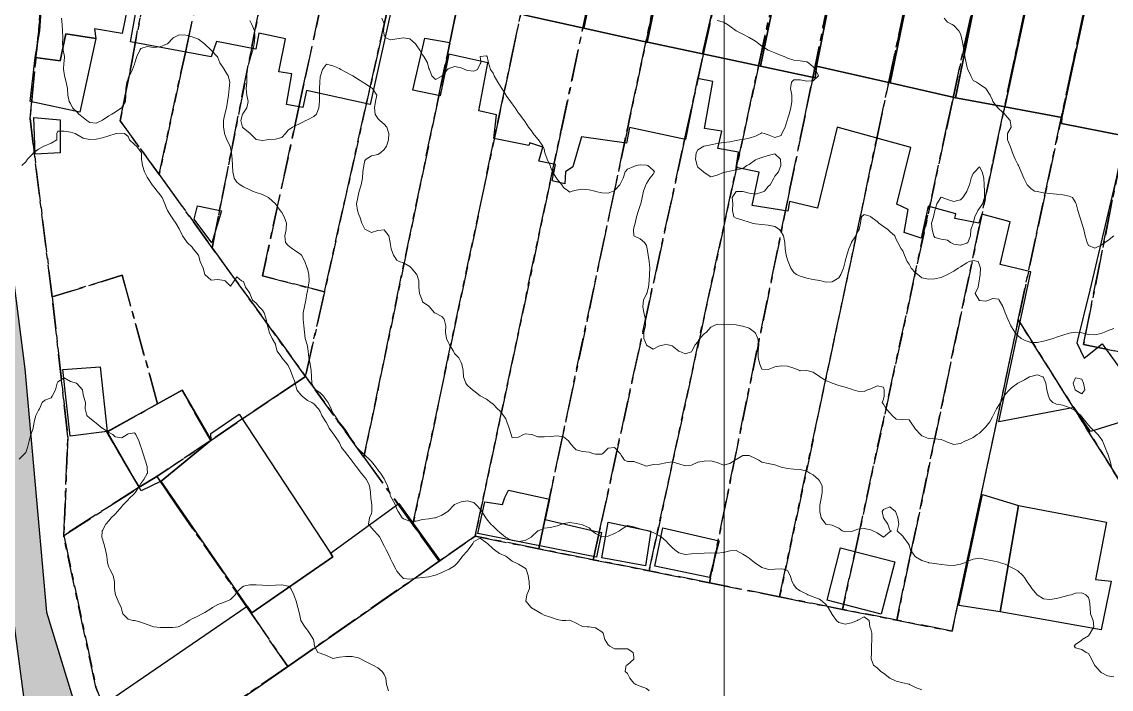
# Model space of a CAD drawing. Header units: centimetres. Extents: x 0 to 642158, y -847 to 649707.
# Drawn here: x 616811.9 to 616897, y 621609.9 to 621662 of the extents above; entities that cross this region are included whole.
import ezdxf

# ---------------------------------------------------------------- set-up
doc = ezdxf.new("R2010")
doc.units = ezdxf.units.CM
doc.header["$MEASUREMENT"] = 0
doc.linetypes.add('CENTERX2', pattern=[4, 2.5, -0.5, 0.5, -0.5])
doc.layers.add('MEV_grille', color=254, linetype='Continuous', lineweight=9)
doc.layers.add('WAL_topographie 0.5', color=253, linetype='Continuous', lineweight=20)
doc.layers.add('MEV_schema paysager_Ha', color=7, linetype='Continuous', lineweight=25, transparency=0.13)
doc.layers.add('SPW_batiments', color=7, linetype='Continuous')
doc.layers.add('SPW_parcellaire cadastral', color=7, linetype='CENTERX2', lineweight=25, true_color=0xff0542)

# ---------------------------------------------------------------- blocks, each defined once
blk = doc.blocks.new('*U112')
at = {"layer": 'MEV_grille', "transparency": 33554687}
blk.add_lwpolyline([(0, 1825.476), (0, -1825.476)], dxfattribs=at)
blk = doc.blocks.new('*U113')
at = {"layer": 'MEV_grille', "color": 0, "linetype": 'ByBlock', "lineweight": -2, "transparency": 16777216}
blk.add_blockref('*U112', (1500, 0), dxfattribs=at)

msp = doc.modelspace()

# ---------------------------------------------------------------- hatches: boundary and pattern name
at = {"layer": 'MEV_schema paysager_Ha', "true_color": 0xffffff, "transparency": 33554687}
h = msp.add_hatch(color=7, dxfattribs=at)
h.dxf.hatch_style = 1
h.paths.add_polyline_path([(617076.957, 620775.289), (617077.201, 620777.105), (617077.126, 620779.957), (617075.099, 620784.986), (617072.172, 620790.466), (617067.368, 620798.797), (617064.065, 620804.577), (617056.243, 620818.296), (617050.046, 620830.95), (617047.611, 620836.834), (617045.379, 620844.037), (617042.362, 620852.742), (617037.909, 620861.649), (617028.342, 620880.123), (617020.095, 620896.123), (617010.198, 620916.411), (617002.446, 620933.73), (616993.044, 620956.493), (616983.642, 620978.596), (616973.25, 621002.678), (616968.962, 621012.244), (616965.663, 621021.976), (616955.436, 621040.45), (616945.21, 621059.419), (616940.921, 621068.986), (616935.478, 621077.398), (616927.231, 621088.119), (616919.756, 621098.032), (616908.594, 621115.419), (616899.05, 621136.883), (616888.424, 621173.846), (616877.62, 621211.722), (616864.401, 621250.858), (616862.596, 621274.031), (616860.047, 621301.222), (616858.914, 621326.713), (616859.197, 621346.539), (616860.896, 621376.279), (616861.463, 621404.886), (616860.613, 621429.244), (616859.48, 621444.822), (616854.948, 621465.215), (616849, 621490.706), (616837.671, 621532.058), (616829.74, 621571.711), (616822.943, 621588.705), (616820.394, 621592.954), (616812.463, 621606.549), (616808.781, 621634.306), (616806.798, 621652.15), (616807.931, 621670.56), (616809.064, 621685.289), (616812.18, 621684.156), (616809.914, 621652.433), (616812.18, 621634.873), (616813.879, 621615.896), (616816.995, 621605.7), (616822.943, 621593.52), (616829.174, 621581.341), (616832.006, 621572.561), (616837.954, 621544.521), (616851.266, 621492.689), (616857.498, 621468.614), (616860.896, 621451.903), (616862.879, 621435.758), (616864.295, 621409.984), (616863.729, 621378.545), (616862.029, 621341.724), (616862.313, 621319.632), (616865.428, 621273.181), (616866.561, 621255.621), (616870.995, 621241.549), (616880.863, 621212.431), (616888.067, 621186.88), (616893.901, 621167.537), (616903.21, 621136.7), (616913.794, 621113.645), (616922.701, 621099.354), (616933.688, 621085.113), (616938.674, 621078.225), (616946.15, 621064.154), (616956.913, 621043.761), (616966.26, 621026.766), (616969.942, 621016.853), (616981.555, 620991.079), (616995.15, 620956.807), (617005.346, 620932.732), (617016.676, 620908.941), (617026.306, 620890.247), (617038.202, 620866.455), (617044.999, 620853.993), (617049.248, 620839.831), (617054.346, 620826.519), (617065.959, 620806.409), (617077.565, 620785.227), (617080.472, 620780.563), (617081.622, 620779.211), (617083.041, 620778.332)])

# ---------------------------------------------------------------- linework, layer by layer
for points in [[(616812.18, 621684.156), (616809.914, 621652.433), (616812.18, 621634.873), (616813.879, 621615.896), (616816.995, 621605.7), (616822.943, 621593.52), (616829.174, 621581.341), (616832.006, 621572.561), (616837.954, 621544.521), (616851.266, 621492.689), (616857.498, 621468.614), (616860.896, 621451.903), (616862.879, 621435.758), (616864.295, 621409.984), (616863.729, 621378.545), (616862.029, 621341.724), (616862.313, 621319.632), (616865.428, 621273.181), (616866.561, 621255.621), (616870.995, 621241.549), (616880.863, 621212.431), (616888.067, 621186.88), (616893.901, 621167.537), (616903.21, 621136.7)], [(616899.05, 621136.883), (616888.424, 621173.846), (616877.62, 621211.722), (616864.401, 621250.858), (616862.596, 621274.031), (616860.047, 621301.222), (616858.914, 621326.713), (616859.197, 621346.539), (616860.896, 621376.279), (616861.463, 621404.886), (616860.613, 621429.244), (616859.48, 621444.822), (616854.948, 621465.215), (616849, 621490.706), (616837.671, 621532.058), (616829.74, 621571.711), (616822.943, 621588.705), (616820.394, 621592.954), (616812.463, 621606.549), (616808.781, 621634.306), (616806.798, 621652.15), (616807.931, 621670.56)]]:
    msp.add_lwpolyline(points)
at = {"layer": 'SPW_batiments'}
for points in [[(616856.179, 621671.868), (616857.95, 621671.483), (616855.847, 621661.464), (616851.131, 621662.501), (616852.713, 621671.868), (616852.829, 621672.598), (616856.179, 621671.868)], [(616862.696, 621670.447), (616862.865, 621670.411), (616860.78, 621660.377), (616860.633, 621660.409), (616855.847, 621661.464), (616857.95, 621671.483), (616862.696, 621670.447)], [(616863.049, 621670.372), (616867.414, 621669.458), (616865.115, 621659.456), (616860.949, 621660.341), (616860.78, 621660.377), (616862.865, 621670.411), (616863.049, 621670.372)], [(616871.73, 621668.553), (616869.649, 621658.491), (616865.115, 621659.456), (616867.414, 621669.458), (616871.73, 621668.553)], [(616875.847, 621667.69), (616874.014, 621658.504), (616873.898, 621657.588), (616869.649, 621658.491), (616871.73, 621668.553), (616875.847, 621667.69)], [(616881.679, 621666.466), (616879.781, 621657.189), (616874.014, 621658.504), (616875.847, 621667.69), (616881.679, 621666.466)], [(616886.61, 621665.433), (616886.778, 621665.397), (616884.879, 621656.03), (616884.659, 621656.08), (616879.781, 621657.189), (616881.679, 621666.466), (616886.61, 621665.433)], [(616820.581, 621665.014), (616819.781, 621661.064), (616817.614, 621661.414), (616817.731, 621660.664), (616815.381, 621661.014), (616814.949, 621658.914), (616812.981, 621659.181), (616813.348, 621661.264), (616813.664, 621665.863)], [(616886.925, 621665.365), (616890.697, 621664.556), (616888.715, 621655.325), (616885.027, 621656.003), (616884.879, 621656.03), (616886.778, 621665.397), (616886.925, 621665.365)], [(616840.998, 621663.825), (616839.149, 621655.517), (616834.182, 621656.616), (616833.899, 621655.266), (616832.632, 621655.499), (616833.031, 621657.916), (616832.031, 621658.066), (616832.548, 621660.633), (616830.464, 621661.065), (616830.231, 621659.833), (616827.148, 621660.432), (616826.748, 621659.232), (616820.864, 621660.333), (616820.431, 621660.414), (616821.231, 621664.897)], [(616895.133, 621663.602), (616893.181, 621654.506), (616888.715, 621655.325), (616890.697, 621664.556), (616895.133, 621663.602)], [(616900.08, 621662.54), (616898.181, 621653.041), (616893.148, 621654.04), (616893.181, 621654.506), (616895.133, 621663.602), (616900.08, 621662.54)], [(616898.501, 621630.957), (616895.417, 621629.99), (616894.134, 621631.873), (616888.267, 621630.756), (616890.75, 621642.44), (616888.35, 621643.023), (616889.132, 621646.356), (616886.932, 621646.955), (616886.699, 621646.239), (616884.815, 621646.622), (616884.899, 621646.989), (616882.732, 621647.589), (616882.182, 621645.072), (616880.865, 621645.522), (616881.182, 621647.322), (616880.299, 621647.722), (616881.382, 621652.155), (616875.631, 621653.754), (616874.099, 621647.421), (616871.899, 621647.953), (616871.782, 621647.188), (616868.982, 621647.62), (616869.549, 621650.237), (616867.749, 621650.587), (616867.932, 621651.787), (616866.299, 621652.07), (616866.615, 621653.42), (616865.265, 621653.637), (616865.931, 621657.303), (616864.731, 621657.553), (616863.782, 621652.786), (616859.415, 621653.719), (616859.182, 621652.502), (616855.665, 621652.986), (616854.982, 621650.635), (616854.415, 621650.268), (616854.349, 621649.318), (616853.382, 621649.551), (616853.632, 621650.818), (616852.332, 621651.101), (616852.632, 621652.185), (616851.615, 621652.518), (616851.549, 621652.318), (616848.815, 621652.868), (616849.032, 621654.701), (616847.632, 621655.018), (616848.348, 621658.751), (616845.298, 621659.434), (616844.631, 621656.184), (616842.498, 621656.617), (616843.414, 621660.7), (616845.381, 621660.35), (616845.948, 621662.929)], [(616851.131, 621662.501), (616855.847, 621661.464), (616860.633, 621660.409), (616860.78, 621660.377), (616860.949, 621660.341), (616865.115, 621659.456), (616869.649, 621658.491), (616873.898, 621657.588), (616874.014, 621658.504), (616879.781, 621657.189), (616884.659, 621656.08), (616884.879, 621656.03), (616885.027, 621656.003), (616888.715, 621655.325), (616893.181, 621654.506), (616893.148, 621654.04), (616898.181, 621653.041)], [(616815.381, 621661.014), (616817.731, 621660.664), (616816.468, 621654.92), (616812.59, 621655.742), (616812.982, 621659.181), (616814.949, 621658.914), (616815.381, 621661.014)], [(616814.932, 621654.314), (616814.949, 621651.747), (616812.982, 621651.631), (616812.899, 621654.497), (616814.932, 621654.314)], [(616897.899, 621651.723), (616895.35, 621641.023), (616894.35, 621636.906), (616894.933, 621635.723), (616896.333, 621636.824), (616897.667, 621634.957)], [(616827.55, 621647.215), (616826.783, 621644.715), (616825.4, 621646.565), (616825.666, 621647.615), (616827.55, 621647.215)], [(616818.614, 621629.979), (616815.735, 621629.631), (616815.151, 621634.831), (616818.067, 621635.031), (616818.614, 621629.979)], [(616826.735, 621629.315), (616822.826, 621626.123), (616821.262, 621625.366), (616818.614, 621629.979), (616824.467, 621633.215), (616826.735, 621629.315)], [(616836.051, 621620.499), (616836.236, 621620.217), (616829.919, 621615.833), (616829.56, 621616.354), (616822.826, 621626.123), (616826.735, 621629.315), (616826.702, 621629.832), (616828.935, 621631.349), (616836.051, 621620.499)], [(616853.152, 621624.701), (616852.818, 621623.119), (616856.935, 621622.171), (616857.235, 621622.102), (616856.836, 621620.186), (616847.568, 621622.035), (616848.102, 621624.501), (616849.502, 621624.301), (616849.685, 621624.827), (616849.952, 621625.418), (616853.152, 621624.701)], [(616844.619, 621619.901), (616830.554, 621610.116), (616821.93, 621604.199), (616818.554, 621608.849), (616829.56, 621616.354), (616829.919, 621615.833), (616836.236, 621620.217), (616836.051, 621620.499), (616841.385, 621624.384), (616844.619, 621619.901)], [(616888.353, 621615.923), (616885.122, 621616.421), (616886.977, 621625.07), (616889.785, 621624.223), (616888.353, 621615.923)], [(616896.668, 621622.924), (616895.818, 621618.441), (616897.019, 621618.307), (616896.236, 621614.524), (616888.353, 621615.923), (616889.785, 621624.223), (616896.668, 621622.924)], [(616861.068, 621622.203), (616860.669, 621619.519), (616857.236, 621620.119), (616857.735, 621622.902), (616861.068, 621622.203)], [(616866.418, 621621.453), (616865.669, 621618.587), (616861.386, 621619.47), (616862.018, 621622.47), (616866.418, 621621.453)], [(616879.076, 621615.738), (616874.836, 621616.832), (616875.886, 621620.9), (616880.126, 621619.806), (616879.076, 621615.738)]]:
    msp.add_lwpolyline(points, dxfattribs=at)
at = {"layer": 'SPW_parcellaire cadastral'}
for points in [[(616822.672, 621650.051), (616826.818, 621644.331), (616834.108, 621634.283), (616832.137, 621632.961), (616829.123, 621630.941), (616826.699, 621629.286), (616824.467, 621633.214), (616822.557, 621632.153), (616819.783, 621642.181), (616814.317, 621640.496), (616812.59, 621654.427), (616813.337, 621662.073), (616814.713, 621680.526), (616824.304, 621678.531), (616821.661, 621664.788), (616820.528, 621658.818), (616819.633, 621654.244), (616822.672, 621650.051)], [(616822.672, 621650.051), (616819.633, 621654.244), (616820.528, 621658.818), (616821.661, 621664.788), (616824.304, 621678.531), (616828.601, 621677.638), (616824.72, 621659.579), (616824.4, 621658.091), (616822.672, 621650.051)], [(616822.672, 621650.051), (616824.4, 621658.091), (616824.72, 621659.579), (616828.601, 621677.638), (616833.212, 621676.678), (616830.133, 621661.1), (616826.818, 621644.331), (616822.672, 621650.051)], [(616826.818, 621644.331), (616830.133, 621661.1), (616833.212, 621676.678), (616837.984, 621675.686), (616833.878, 621656.648), (616833.586, 621655.291), (616830.746, 621642.127), (616835.585, 621640.894), (616834.108, 621634.283), (616826.818, 621644.331)], [(616835.585, 621640.894), (616830.746, 621642.127), (616833.586, 621655.291), (616833.878, 621656.648), (616837.984, 621675.686), (616843.117, 621674.618), (616840.711, 621663.845), (616839.959, 621660.479), (616835.585, 621640.894)], [(616835.585, 621640.894), (616839.959, 621660.479), (616840.711, 621663.845), (616843.117, 621674.618), (616848.118, 621673.578), (616845.906, 621662.904), (616845.37, 621660.32), (616845.185, 621659.425), (616844.511, 621656.175), (616838.671, 621627.992), (616834.108, 621634.283), (616835.585, 621640.894)], [(616842.494, 621622.72), (616838.671, 621627.992), (616844.511, 621656.175), (616845.185, 621659.425), (616845.37, 621660.32), (616845.906, 621662.904), (616848.118, 621673.578), (616853.019, 621672.558), (616850.167, 621659.056), (616849.231, 621654.621), (616842.494, 621622.72)], [(616857.901, 621671.543), (616858.197, 621672.939), (616863.118, 621671.903), (616862.825, 621670.519), (616859.389, 621654.262), (616859.274, 621653.715), (616852.8, 621623.087), (616852.323, 621620.833), (616847.36, 621621.822), (616854.052, 621653.389), (616857.901, 621671.543)], [(616844.553, 621619.88), (616842.494, 621622.72), (616849.231, 621654.621), (616850.167, 621659.056), (616853.019, 621672.558), (616857.901, 621671.543), (616854.052, 621653.389), (616847.36, 621621.822), (616844.553, 621619.88)], [(616867.678, 621670.944), (616867.379, 621669.571), (616865.166, 621659.41), (616863.716, 621652.766), (616857.045, 621622.111), (616856.582, 621619.985), (616852.323, 621620.833), (616852.8, 621623.087), (616859.274, 621653.715), (616859.389, 621654.262), (616862.825, 621670.519), (616863.118, 621671.903), (616867.678, 621670.944)], [(616867.678, 621670.944), (616871.989, 621670.036), (616871.693, 621668.674), (616869.483, 621658.492), (616860.935, 621619.118), (616856.582, 621619.985), (616857.045, 621622.111), (616863.716, 621652.766), (616865.166, 621659.41), (616867.379, 621669.571), (616867.678, 621670.944)], [(616876.088, 621669.174), (616875.811, 621667.817), (616873.718, 621657.592), (616873.071, 621654.428), (616871.944, 621648.919), (616865.654, 621618.177), (616860.935, 621619.118), (616869.483, 621658.492), (616871.693, 621668.674), (616871.989, 621670.036), (616876.088, 621669.174)], [(616876.088, 621669.174), (616881.93, 621667.944), (616881.645, 621666.604), (616878.784, 621653.126), (616878.726, 621652.855), (616871.132, 621617.086), (616865.654, 621618.177), (616871.944, 621648.919), (616873.071, 621654.428), (616873.718, 621657.592), (616875.811, 621667.817), (616876.088, 621669.174)], [(616887.033, 621666.87), (616886.746, 621665.543), (616884.689, 621656.036), (616884.103, 621653.329), (616877.1, 621620.962), (616876.049, 621616.106), (616871.132, 621617.086), (616878.726, 621652.855), (616878.784, 621653.126), (616881.645, 621666.604), (616881.93, 621667.944), (616887.033, 621666.87)], [(616876.049, 621616.106), (616877.1, 621620.962), (616884.103, 621653.329), (616884.689, 621656.036), (616886.746, 621665.543), (616887.033, 621666.87), (616890.949, 621666.045), (616890.672, 621664.726), (616888.123, 621652.591), (616887.808, 621651.087), (616881.282, 621620.02), (616880.283, 621615.263), (616876.049, 621616.106)], [(616895.114, 621663.802), (616891.847, 621648.446), (616891.202, 621645.414), (616889.773, 621638.699), (616884.603, 621614.402), (616880.283, 621615.263), (616881.282, 621620.02), (616887.808, 621651.087), (616888.123, 621652.591), (616890.672, 621664.726), (616890.949, 621666.045), (616895.393, 621665.11), (616895.114, 621663.802)], [(616895.114, 621663.802), (616900.065, 621662.772), (616898.181, 621653.345), (616897.852, 621651.7), (616894.87, 621636.786), (616900.678, 621635.578), (616900.517, 621625.166), (616898.529, 621624.817), (616889.773, 621638.699), (616891.202, 621645.414), (616891.847, 621648.446), (616895.114, 621663.802)], [(616900.678, 621635.578), (616894.87, 621636.786), (616897.852, 621651.7), (616898.181, 621653.345), (616900.065, 621662.772), (616904.204, 621661.911), (616902.868, 621655.04), (616901.436, 621647.677), (616903.007, 621647.35), (616900.678, 621635.578)], [(616813.337, 621662.073), (616812.59, 621654.427), (616814.317, 621640.496), (616815.549, 621629.576), (616815.219, 621621.863), (616817.737, 621610.031), (616820.422, 621603.181), (616818.479, 621601.761), (616835.423, 621553.076), (616858.606, 621468.447), (616864.432, 621434.347)], [(616814.317, 621640.496), (616819.783, 621642.181), (616822.557, 621632.153), (616818.585, 621629.947), (616821.103, 621625.638), (616815.219, 621621.863), (616815.549, 621629.576), (616814.317, 621640.496)], [(616844.553, 621619.88), (616847.36, 621621.822), (616852.323, 621620.833), (616856.582, 621619.985), (616860.935, 621619.118), (616865.654, 621618.177), (616871.132, 621617.086), (616876.049, 621616.106), (616880.283, 621615.263), (616884.603, 621614.402), (616889.773, 621638.699), (616898.529, 621624.817)], [(616842.494, 621622.72), (616844.553, 621619.88), (616832.723, 621611.65), (616829.854, 621615.813), (616824.036, 621624.252), (616822.494, 621626.489), (616826.699, 621629.286), (616829.123, 621630.941), (616832.137, 621632.961), (616834.108, 621634.283), (616838.671, 621627.992), (616842.494, 621622.72)], [(616822.494, 621626.489), (616821.103, 621625.638), (616818.585, 621629.947), (616822.557, 621632.153), (616824.467, 621633.214), (616826.699, 621629.286), (616822.494, 621626.489)], [(616822.494, 621626.489), (616824.036, 621624.252), (616829.854, 621615.813), (616832.723, 621611.65), (616827.561, 621608.127), (616820.422, 621603.181), (616817.737, 621610.031), (616815.219, 621621.863), (616821.103, 621625.638), (616822.494, 621626.489)], [(616934.855, 621567.822), (616876.41, 621581.683), (616835.91, 621591.288), (616824.323, 621593.845), (616820.422, 621603.181), (616827.561, 621608.127), (616832.723, 621611.65), (616844.553, 621619.88)]]:
    msp.add_lwpolyline(points, dxfattribs=at)
at = {"layer": 'WAL_topographie 0.5'}
for points in [[(616815.057, 621662.25), (616815.098, 621661.75), (616815.136, 621661.25), (616815.143, 621660.75), (616815.132, 621660.25), (616815.187, 621659.75), (616815.25, 621659.4), (616815.273, 621659.25), (616815.25, 621658.875), (616815.243, 621658.75), (616815.208, 621658.25), (616815.25, 621657.959), (616815.281, 621657.75), (616815.419, 621657.25), (616815.507, 621656.75), (616815.539, 621656.25), (616815.653, 621655.75), (616815.75, 621655.595), (616815.911, 621655.25), (616816.25, 621654.949), (616816.404, 621654.75), (616816.75, 621654.496), (616817.029, 621654.25), (616817.25, 621654.107), (616817.75, 621654.049), (616818.209, 621654.25), (616818.25, 621654.277), (616818.75, 621654.637), (616818.99, 621654.75), (616819.25, 621654.907), (616819.733, 621655.25), (616819.75, 621655.271), (616820.046, 621655.75), (616820.084, 621656.25), (616820.063, 621656.75), (616820.147, 621657.25), (616820.25, 621657.486), (616820.354, 621657.75), (616820.595, 621658.25), (616820.75, 621658.668), (616820.78, 621658.75), (616820.932, 621659.25), (616821.169, 621659.75), (616821.25, 621659.872), (616821.75, 621660.047), (616822.25, 621659.971), (616822.75, 621660.008), (616823.25, 621660.208), (616823.326, 621660.25), (616823.75, 621660.693), (616823.819, 621660.75), (616824.25, 621660.96), (616824.75, 621660.917), (616825.25, 621660.799), (616825.375, 621660.75), (616825.75, 621660.597), (616826.216, 621660.25), (616826.25, 621660.222), (616826.75, 621659.75), (616826.75, 621659.75), (616827.208, 621659.25), (616827.25, 621659.185), (616827.404, 621658.75), (616827.75, 621658.264), (616827.757, 621658.25), (616828.062, 621657.75), (616828.195, 621657.25), (616828.146, 621656.75), (616828.091, 621656.25), (616828.023, 621655.75), (616827.926, 621655.25), (616827.799, 621654.75), (616827.75, 621654.514), (616827.69, 621654.25), (616827.689, 621653.75), (616827.75, 621653.458), (616827.791, 621653.25), (616827.972, 621652.75), (616828.214, 621652.25), (616828.25, 621652.122), (616828.334, 621651.75), (616828.377, 621651.25), (616828.41, 621650.75), (616828.433, 621650.25), (616828.538, 621649.75), (616828.75, 621649.457), (616829, 621649.25), (616829.25, 621649.081), (616829.75, 621648.839), (616829.967, 621648.75), (616830.25, 621648.645), (616830.75, 621648.474), (616831.223, 621648.25), (616831.25, 621648.231), (616831.75, 621647.764), (616831.761, 621647.75), (616832.133, 621647.25), (616832.25, 621647.073), (616832.44, 621646.75), (616832.632, 621646.25), (616832.604, 621645.75), (616832.498, 621645.25), (616832.54, 621644.75), (616832.75, 621644.512), (616833.09, 621644.25), (616833.25, 621644.131), (616833.75, 621643.802), (616833.799, 621643.75), (616834.063, 621643.25), (616834.238, 621642.75), (616834.25, 621642.706), (616834.359, 621642.25), (616834.395, 621641.75), (616834.319, 621641.25), (616834.25, 621640.93), (616834.212, 621640.75), (616834.127, 621640.25), (616834.021, 621639.75), (616833.928, 621639.25), (616833.921, 621638.75), (616833.97, 621638.25), (616834.014, 621637.75), (616834.09, 621637.25), (616834.224, 621636.75), (616834.25, 621636.613), (616834.302, 621636.25), (616834.358, 621635.75), (616834.46, 621635.25), (616834.543, 621634.75), (616834.563, 621634.25), (616834.592, 621633.75), (616834.75, 621633.439), (616834.902, 621633.25), (616835.25, 621633.008), (616835.5, 621632.75), (616835.75, 621632.421), (616835.866, 621632.25), (616836.107, 621631.75), (616836.25, 621631.459), (616836.395, 621631.25), (616836.705, 621630.75), (616836.75, 621630.683), (616837.134, 621630.25), (616837.25, 621630.078), (616837.474, 621629.75), (616837.724, 621629.25), (616837.75, 621629.211), (616838.12, 621628.75), (616838.25, 621628.609), (616838.635, 621628.25), (616838.75, 621628.135), (616839.161, 621627.75), (616839.25, 621627.643), (616839.564, 621627.25), (616839.75, 621627.005), (616839.952, 621626.75), (616840.25, 621626.292), (616840.282, 621626.25), (616840.519, 621625.75), (616840.653, 621625.25), (616840.75, 621624.938), (616840.852, 621624.75), (616841.13, 621624.25), (616841.25, 621623.927), (616841.339, 621623.75), (616841.649, 621623.25), (616841.75, 621623.178), (616842.25, 621622.98), (616842.75, 621622.99), (616843.25, 621623.126), (616843.75, 621623.163), (616844.191, 621623.25), (616844.25, 621623.262), (616844.75, 621623.47), (616845.22, 621623.75), (616845.25, 621623.772), (616845.678, 621624.25), (616845.75, 621624.288), (616846.25, 621624.512), (616846.75, 621624.578), (616847.25, 621624.452), (616847.473, 621624.25), (616847.75, 621623.94), (616847.865, 621623.75), (616848.198, 621623.25), (616848.25, 621623.18), (616848.586, 621622.75), (616848.75, 621622.592), (616849.116, 621622.25), (616849.25, 621622.141), (616849.724, 621621.75), (616849.75, 621621.731), (616850.25, 621621.486), (616850.75, 621621.417), (616851.25, 621621.487), (616851.735, 621621.75), (616851.75, 621621.764), (616852.25, 621622.23), (616852.304, 621622.25), (616852.75, 621622.445), (616853.25, 621622.495), (616853.75, 621622.621), (616854.119, 621622.75), (616854.25, 621622.799), (616854.75, 621622.887), (616855.25, 621622.821), (616855.512, 621622.75), (616855.75, 621622.696), (616856.25, 621622.462), (616856.479, 621622.25), (616856.75, 621622.031), (616857.25, 621621.773), (616857.75, 621621.815), (616858.25, 621622.034), (616858.623, 621622.25), (616858.75, 621622.353), (616859.25, 621622.662), (616859.75, 621622.548), (616860.25, 621622.384), (616860.75, 621622.272), (616860.817, 621622.25), (616861.25, 621622.112), (616861.75, 621621.852), (616861.91, 621621.75), (616862.25, 621621.445), (616862.427, 621621.25), (616862.75, 621620.95), (616862.962, 621620.75), (616863.25, 621620.524), (616863.75, 621620.403), (616864.25, 621620.442), (616864.75, 621620.471), (616865.25, 621620.5), (616865.75, 621620.52), (616866.25, 621620.497), (616866.75, 621620.541), (616867.25, 621620.68), (616867.75, 621620.694), (616868.25, 621620.414), (616868.534, 621620.25), (616868.75, 621620.094), (616869.206, 621619.75), (616869.25, 621619.713), (616869.75, 621619.368), (616870.179, 621619.25), (616870.25, 621619.228), (616870.75, 621619.25), (616870.75, 621619.25), (616871.25, 621619.285), (616871.438, 621619.25), (616871.75, 621619.131), (616871.96, 621618.75), (616872.119, 621618.25), (616872.25, 621618.021), (616872.46, 621617.75), (616872.75, 621617.554), (616873.25, 621617.291), (616873.35, 621617.25), (616873.75, 621617.093), (616874.25, 621616.894), (616874.467, 621616.75), (616874.75, 621616.5), (616874.939, 621616.25), (616875.225, 621615.75), (616875.25, 621615.71), (616875.58, 621615.25), (616875.75, 621615.08), (616876.25, 621614.95), (616876.75, 621615.047), (616877.23, 621615.25), (616877.25, 621615.263), (616877.75, 621615.536), (616878.125, 621615.25), (616878.192, 621614.75), (616878.25, 621614.562), (616878.326, 621614.25), (616878.345, 621613.75), (616878.318, 621613.25), (616878.311, 621612.75), (616878.285, 621612.25), (616878.464, 621611.75), (616878.75, 621611.556), (616879.047, 621611.25), (616879.25, 621611.132), (616879.75, 621610.75), (616879.75, 621610.75), (616880.25, 621610.504), (616880.75, 621610.375), (616881.25, 621610.261), (616881.278, 621610.25), (616881.75, 621610.02), (616882.25, 621609.817)], [(616829.75, 621662.071), (616829.92, 621661.75), (616830.114, 621661.25), (616830.156, 621660.75), (616830.1, 621660.25), (616829.99, 621659.75), (616829.841, 621659.25), (616829.75, 621658.974), (616829.685, 621658.75), (616829.548, 621658.25), (616829.527, 621657.75), (616829.51, 621657.25), (616829.479, 621656.75), (616829.524, 621656.25), (616829.614, 621655.75), (616829.514, 621655.25), (616829.25, 621654.863), (616829.193, 621654.75), (616829.058, 621654.25), (616829.186, 621653.75), (616829.25, 621653.667), (616829.75, 621653.265), (616829.772, 621653.25), (616830.25, 621652.78), (616830.417, 621652.75), (616830.75, 621652.694), (616831.083, 621652.75), (616831.25, 621652.773), (616831.75, 621652.807), (616832.25, 621652.935), (616832.535, 621653.25), (616832.75, 621653.51), (616833.09, 621653.75), (616833.25, 621653.831), (616833.75, 621654.052), (616834.127, 621654.25), (616834.25, 621654.313), (616834.75, 621654.578), (616834.967, 621654.75), (616835.158, 621655.25), (616835.189, 621655.75), (616835.196, 621656.25), (616835.204, 621656.75), (616835.217, 621657.25), (616835.25, 621657.659), (616835.264, 621657.75), (616835.426, 621658.25), (616835.75, 621658.662), (616836.25, 621658.532), (616836.75, 621658.309), (616836.861, 621658.25), (616837.25, 621658.044), (616837.75, 621657.775), (616837.791, 621657.75), (616838.25, 621657.465), (616838.59, 621657.25), (616838.75, 621657.145), (616839.25, 621656.811), (616839.346, 621656.75), (616839.676, 621656.25), (616839.567, 621655.75), (616839.492, 621655.25), (616839.554, 621654.75), (616839.75, 621654.417), (616839.917, 621654.25), (616840.25, 621653.969), (616840.456, 621653.75), (616840.618, 621653.25), (616840.596, 621652.75), (616840.421, 621652.25), (616840.25, 621652.009), (616839.95, 621651.75), (616839.75, 621651.603), (616839.25, 621651.51), (616838.844, 621651.25), (616838.75, 621651.15), (616838.65, 621650.75), (616838.583, 621650.25), (616838.544, 621649.75), (616838.446, 621649.25), (616838.309, 621648.75), (616838.25, 621648.519), (616838.199, 621648.25), (616838.1, 621647.75), (616838.17, 621647.25), (616838.25, 621646.981), (616838.361, 621646.75), (616838.511, 621646.25), (616838.75, 621645.792), (616838.8, 621645.75), (616839.25, 621645.513), (616839.75, 621645.675), (616840.25, 621645.719), (616840.625, 621645.25), (616840.72, 621644.75), (616840.75, 621644.55), (616840.787, 621644.25), (616840.967, 621643.75), (616841.25, 621643.364), (616841.417, 621643.25), (616841.75, 621643.154), (616842.25, 621642.859), (616842.392, 621642.75), (616842.75, 621642.298), (616842.793, 621642.25), (616842.945, 621641.75), (616842.944, 621641.25), (616843.019, 621640.75), (616843.221, 621640.25), (616843.25, 621640.107), (616843.75, 621639.783), (616843.776, 621639.75), (616844.191, 621639.25), (616844.25, 621639.221), (616844.75, 621638.956), (616844.939, 621638.75), (616845.058, 621638.25), (616845.03, 621637.75), (616845.127, 621637.25), (616845.25, 621636.952), (616845.342, 621636.75), (616845.653, 621636.25), (616845.75, 621636.091), (616846.076, 621635.75), (616846.25, 621635.375), (616846.326, 621635.25), (616846.412, 621634.75), (616846.45, 621634.25), (616846.629, 621633.75), (616846.75, 621633.59), (616847.155, 621633.25), (616847.25, 621633.17), (616847.75, 621632.779), (616847.792, 621632.75), (616848.25, 621632.511), (616848.583, 621632.25), (616848.75, 621632.119), (616849.09, 621631.75), (616849.25, 621631.629), (616849.562, 621631.25), (616849.75, 621630.991), (616849.82, 621630.75), (616850.013, 621630.25), (616850.158, 621629.75), (616850.25, 621629.492), (616850.75, 621629.559), (616851.132, 621629.75), (616851.25, 621629.805), (616851.75, 621629.758), (616851.77, 621629.75), (616852.25, 621629.586), (616852.75, 621629.567), (616853.25, 621629.594), (616853.75, 621629.642), (616854.25, 621629.566), (616854.648, 621629.25), (616854.75, 621629.109), (616855.054, 621628.75), (616855.25, 621628.559), (616855.75, 621628.42), (616856.25, 621628.385), (616856.635, 621628.25), (616856.75, 621628.231), (616857.25, 621628.229), (616857.3, 621628.25), (616857.75, 621628.7), (616858.25, 621628.738), (616858.706, 621628.25), (616858.75, 621628.155), (616859.008, 621627.75), (616859.25, 621627.646), (616859.75, 621627.648), (616860.25, 621627.466), (616860.75, 621627.297), (616861.25, 621627.414), (616861.75, 621627.452), (616862.25, 621627.544), (616862.75, 621627.635), (616863.25, 621627.466), (616863.75, 621627.304), (616864.25, 621627.367), (616864.75, 621627.59), (616865.25, 621627.684), (616865.75, 621627.699), (616866.25, 621627.578), (616866.75, 621627.361), (616867.25, 621627.49), (616867.658, 621627.75), (616867.75, 621627.808), (616868.25, 621628.129), (616868.75, 621628.117), (616869.25, 621627.887), (616869.504, 621627.75), (616869.75, 621627.602), (616870.25, 621627.498), (616870.75, 621627.399), (616871.125, 621627.25), (616871.25, 621627.201), (616871.75, 621627.096), (616872.25, 621627.059), (616872.75, 621627.022), (616873.25, 621626.902), (616873.506, 621626.75), (616873.75, 621626.611), (616874.173, 621626.25), (616874.25, 621626.128), (616874.446, 621625.75), (616874.463, 621625.25), (616874.376, 621624.75), (616874.266, 621624.25), (616874.263, 621623.75), (616874.386, 621623.25), (616874.75, 621622.75), (616874.75, 621622.75), (616875.25, 621622.686), (616875.75, 621622.441), (616876.023, 621622.25), (616876.25, 621622.173), (616876.75, 621622.199), (616876.911, 621622.25), (616877.25, 621622.38), (616877.75, 621622.411), (616878.25, 621622.31), (616878.405, 621622.25), (616878.75, 621622.083), (616879.25, 621621.75), (616879.75, 621622.167), (616879.875, 621622.25), (616879.75, 621622.286), (616879.579, 621622.75), (616879.25, 621623.25), (616879.25, 621623.25), (616879.144, 621623.75), (616879.25, 621623.901), (616879.75, 621624.107), (616880.181, 621623.75), (616880.25, 621623.625), (616880.37, 621623.25), (616880.434, 621622.75), (616880.313, 621622.25), (616880.75, 621621.83), (616880.799, 621621.75), (616881.178, 621621.25), (616881.25, 621621.115), (616881.364, 621620.75), (616881.703, 621620.25), (616881.75, 621620.208), (616882.25, 621619.911), (616882.75, 621619.759), (616882.788, 621619.75), (616883.25, 621619.689), (616883.75, 621619.619), (616884.25, 621619.553), (616884.75, 621619.523), (616885.25, 621619.634), (616885.575, 621619.75), (616885.75, 621619.856), (616886.25, 621620.024), (616886.75, 621620.098), (616887.25, 621620), (616887.75, 621619.886), (616888.25, 621619.794), (616888.393, 621619.75), (616888.75, 621619.641), (616889.25, 621619.387), (616889.5, 621619.25), (616889.75, 621619.107), (616890.125, 621618.75), (616890.25, 621618.603), (616890.472, 621618.25), (616890.75, 621617.855), (616890.837, 621617.75), (616891.25, 621617.25), (616891.25, 621617.25), (616891.75, 621616.925), (616892.25, 621616.87), (616892.75, 621616.964), (616893.25, 621617.076), (616893.75, 621617.205), (616893.917, 621617.25), (616894.25, 621617.361), (616894.75, 621617.391), (616895.055, 621617.25), (616895.25, 621617.031), (616895.348, 621616.75), (616895.382, 621616.25), (616895.406, 621615.75), (616895.635, 621615.25), (616895.67, 621614.75), (616895.384, 621614.25), (616895.25, 621614.031), (616894.771, 621613.75), (616894.75, 621613.704), (616894.25, 621613.361), (616894.145, 621613.25), (616894.25, 621613.117), (616894.75, 621612.972), (616895.083, 621612.75), (616895.25, 621612.663), (616895.494, 621612.25), (616895.73, 621611.75), (616895.75, 621611.725), (616896.182, 621611.25), (616896.25, 621611.193), (616896.75, 621610.917), (616897.25, 621610.833)], [(616840.074, 621662.25), (616840.25, 621661.8), (616840.262, 621661.75), (616840.25, 621661.659), (616840.188, 621661.25), (616840.25, 621660.929), (616840.32, 621660.75), (616840.75, 621660.556), (616841.25, 621660.631), (616841.75, 621660.724), (616842.25, 621660.633), (616842.687, 621660.25), (616842.75, 621660.173), (616843.039, 621659.75), (616843.25, 621659.386), (616843.35, 621659.25), (616843.63, 621658.75), (616843.75, 621658.321), (616843.791, 621658.25), (616843.982, 621657.75), (616844.25, 621657.462), (616844.75, 621657.721), (616844.779, 621657.75), (616845.196, 621658.25), (616845.25, 621658.294), (616845.75, 621658.481), (616846.25, 621658.365), (616846.55, 621658.25), (616846.75, 621658.157), (616847.25, 621658.113), (616847.539, 621658.25), (616847.75, 621658.694), (616847.806, 621658.75), (616847.75, 621659.249), (616847.75, 621659.25), (616847.75, 621659.25), (616848.25, 621659.298), (616848.286, 621659.25), (616848.404, 621658.75), (616848.546, 621658.25), (616848.75, 621657.95), (616848.841, 621657.75), (616849.128, 621657.25), (616849.25, 621657.038), (616849.438, 621656.75), (616849.75, 621656.269), (616849.764, 621656.25), (616850.122, 621655.75), (616850.25, 621655.554), (616850.474, 621655.25), (616850.75, 621654.846), (616850.818, 621654.75), (616851.184, 621654.25), (616851.25, 621654.154), (616851.534, 621653.75), (616851.75, 621653.454), (616851.899, 621653.25), (616852.25, 621652.817), (616852.307, 621652.75), (616852.648, 621652.25), (616852.75, 621652.025), (616852.807, 621651.75), (616852.987, 621651.25), (616853.208, 621650.75), (616853.25, 621650.645), (616853.403, 621650.25), (616853.706, 621649.75), (616853.75, 621649.693), (616854.133, 621649.25), (616854.25, 621649.029), (616854.656, 621648.75), (616854.75, 621648.663), (616854.93, 621648.75), (616855.25, 621648.814), (616855.75, 621648.902), (616856.25, 621648.844), (616856.691, 621648.75), (616856.75, 621648.732), (616857.25, 621648.607), (616857.75, 621648.583), (616858.131, 621648.75), (616858.25, 621648.809), (616858.661, 621649.25), (616858.75, 621649.447), (616858.92, 621649.75), (616859.067, 621650.25), (616859.25, 621650.476), (616859.75, 621650.681), (616859.923, 621650.75), (616860.25, 621650.796), (616860.75, 621650.77), (616860.848, 621650.75), (616861.25, 621650.391), (616861.35, 621650.25), (616861.25, 621650.079), (616861.005, 621649.75), (616860.75, 621649.344), (616860.685, 621649.25), (616860.507, 621648.75), (616860.402, 621648.25), (616860.288, 621647.75), (616860.25, 621647.639), (616860.1, 621647.25), (616859.953, 621646.75), (616859.846, 621646.25), (616859.75, 621645.875), (616859.735, 621645.75), (616859.75, 621645.25), (616859.75, 621645.25), (616860.25, 621645.033), (616860.575, 621644.75), (616860.75, 621644.5), (616860.79, 621644.25), (616860.86, 621643.75), (616860.94, 621643.25), (616861.005, 621642.75), (616860.982, 621642.25), (616860.945, 621641.75), (616860.898, 621641.25), (616860.758, 621640.75), (616860.75, 621640.731), (616860.514, 621640.25), (616860.442, 621639.75), (616860.535, 621639.25), (616860.669, 621638.75), (616860.668, 621638.25), (616860.536, 621637.75), (616860.528, 621637.25), (616860.74, 621636.75), (616860.75, 621636.724), (616861.25, 621636.409), (616861.75, 621636.664), (616862.107, 621636.75), (616862.25, 621636.803), (616862.417, 621636.75), (616862.75, 621636.683), (616863.25, 621636.271), (616863.278, 621636.25), (616863.75, 621636.061), (616864.25, 621636.21), (616864.288, 621636.25), (616864.55, 621636.75), (616864.75, 621636.994), (616864.907, 621637.25), (616865.25, 621637.609), (616865.417, 621637.75), (616865.75, 621638.133), (616865.962, 621638.25), (616866.25, 621638.357), (616866.75, 621638.327), (616867.25, 621638.332), (616867.75, 621638.315), (616868.073, 621638.25), (616868.25, 621638.221), (616868.75, 621638.06), (616869.185, 621637.75), (616869.25, 621637.673), (616869.442, 621637.25), (616869.503, 621636.75), (616869.456, 621636.25), (616869.447, 621635.75), (616869.583, 621635.25), (616869.75, 621634.848), (616870.25, 621634.821), (616870.75, 621635.044), (616871.25, 621635.11), (616871.75, 621635.087), (616872.25, 621634.933), (616872.708, 621634.75), (616872.75, 621634.728), (616873.249, 621634.75), (616873.25, 621634.75), (616873.25, 621634.75), (616873.75, 621634.614), (616874.25, 621634.273), (616874.286, 621634.25), (616874.75, 621633.979), (616875.25, 621633.75), (616875.25, 621633.75), (616875.75, 621633.579), (616876.25, 621633.45), (616876.75, 621633.29), (616876.875, 621633.25), (616877.25, 621633.137), (616877.75, 621633.111), (616878, 621633.25), (616878.25, 621633.315), (616878.75, 621633.565), (616879.25, 621633.458), (616879.306, 621633.25), (616879.288, 621632.75), (616879.25, 621632.519), (616879.155, 621632.25), (616879.25, 621632.133), (616879.452, 621631.75), (616879.75, 621631.441), (616879.937, 621631.25), (616880.25, 621630.943), (616880.75, 621630.937), (616881.25, 621630.895), (616881.346, 621630.75), (616881.692, 621630.25), (616881.75, 621630.181), (616882.128, 621629.75), (616882.25, 621629.641), (616882.75, 621629.435), (616883.25, 621629.406), (616883.75, 621629.368), (616884, 621629.25), (616884.25, 621629.147), (616884.75, 621628.964), (616885.25, 621629.056), (616885.654, 621629.25), (616885.75, 621629.3), (616886.25, 621629.518), (616886.556, 621629.75), (616886.75, 621629.868), (616887.14, 621630.25), (616887.25, 621630.356), (616887.561, 621630.75), (616887.75, 621631.141), (616887.807, 621631.25), (616888.075, 621631.75), (616888.25, 621632.039), (616888.398, 621632.25), (616888.66, 621632.75), (616888.75, 621632.88), (616889.101, 621633.25), (616889.25, 621633.399), (616889.75, 621633.75), (616889.75, 621633.75), (616890.25, 621634.022), (616890.654, 621634.25), (616890.75, 621634.287), (616891.25, 621634.426), (616891.702, 621634.25), (616891.75, 621634.2), (616891.917, 621633.75), (616892.009, 621633.25), (616892.13, 621632.75), (616892.25, 621632.5), (616892.481, 621632.25), (616892.75, 621632.12), (616893.25, 621632.04), (616893.75, 621631.853), (616893.962, 621631.75), (616894.25, 621631.604), (616894.647, 621631.25), (616894.75, 621631.139), (616895.063, 621630.75), (616895.25, 621630.484), (616895.474, 621630.25), (616895.75, 621629.99), (616895.995, 621629.75), (616896.25, 621629.425), (616896.361, 621629.25), (616896.55, 621628.75), (616896.75, 621628.269), (616896.758, 621628.25), (616896.924, 621627.75), (616897.045, 621627.25)], [(616866.25, 621662.062), (616866.75, 621661.946), (616867.055, 621661.75), (616867.25, 621661.625), (616867.75, 621661.25), (616867.75, 621661.25), (616868.25, 621661), (616868.75, 621660.75), (616868.75, 621660.75), (616869.25, 621660.446), (616869.5, 621660.25), (616869.75, 621660.054), (616870.25, 621659.75), (616870.25, 621659.75), (616870.75, 621659.533), (616871.25, 621659.343), (616871.5, 621659.25), (616871.75, 621659.136), (616872.25, 621658.974), (616872.75, 621658.931), (616873.25, 621658.847), (616873.396, 621658.75), (616873.75, 621658.446), (616873.933, 621658.25), (616874.159, 621657.75), (616873.75, 621657.359), (616873.25, 621657.344), (616872.75, 621657.446), (616872.25, 621657.427), (616872.062, 621657.25), (616871.989, 621656.75), (616872.078, 621656.25), (616872.094, 621655.75), (616872.014, 621655.25), (616871.877, 621654.75), (616871.75, 621654.368), (616871.72, 621654.25), (616871.567, 621653.75), (616871.313, 621653.25), (616871.25, 621653.096), (616870.75, 621652.923), (616870.25, 621653.155), (616869.917, 621653.25), (616869.75, 621653.288), (616869.659, 621653.25), (616869.25, 621653.036), (616868.75, 621652.875), (616868.25, 621652.792), (616868, 621652.75), (616867.75, 621652.7), (616867.25, 621652.607), (616866.75, 621652.533), (616866.25, 621652.458), (616865.75, 621652.375), (616865.25, 621652.268), (616865.221, 621652.25), (616864.75, 621651.964), (616864.622, 621651.75), (616864.565, 621651.25), (616864.689, 621650.75), (616864.75, 621650.615), (616865.202, 621650.25), (616865.25, 621650.204), (616865.75, 621649.875), (616866.25, 621650), (616866.75, 621650.2), (616867, 621650.25), (616867.25, 621650.295), (616867.75, 621650.417), (616868.25, 621650.528), (616868.583, 621650.75), (616868.75, 621650.833), (616869.25, 621651.194), (616869.393, 621651.25), (616869.75, 621651.381), (616870.25, 621651.528), (616870.75, 621651.659), (616871.2, 621651.25), (616871.217, 621650.75), (616871.036, 621650.25), (616870.75, 621649.917), (616870.67, 621649.75), (616870.389, 621649.25), (616870.25, 621649.118), (616869.946, 621648.75), (616869.75, 621648.667), (616869.25, 621648.521), (616868.75, 621648.598), (616868.25, 621648.724), (616867.75, 621648.715), (616867.433, 621648.25), (616867.488, 621647.75), (616867.463, 621647.25), (616867.557, 621646.75), (616867.75, 621646.628), (616868.25, 621646.473), (616868.75, 621646.332), (616868.989, 621646.25), (616869.25, 621646.2), (616869.75, 621646.135), (616870.25, 621646.091), (616870.75, 621645.995), (616871.116, 621645.75), (616871.25, 621645.583), (616871.442, 621645.25), (616871.529, 621644.75), (616871.559, 621644.25), (616871.634, 621643.75), (616871.75, 621643.377), (616871.799, 621643.25), (616872.008, 621642.75), (616872.25, 621642.396), (616872.461, 621642.25), (616872.75, 621642.109), (616873.25, 621641.959), (616873.75, 621641.853), (616874.25, 621641.77), (616874.385, 621641.75), (616874.75, 621641.648), (616875.25, 621641.674), (616875.365, 621641.75), (616875.75, 621641.991), (616875.925, 621642.25), (616876.119, 621642.75), (616876.245, 621643.25), (616876.25, 621643.272), (616876.395, 621643.75), (616876.545, 621644.25), (616876.74, 621644.75), (616876.75, 621644.77), (616877.088, 621645.25), (616877.25, 621645.599), (616877.35, 621645.75), (616877.458, 621646.25), (616877.541, 621646.75), (616877.75, 621646.93), (616878.25, 621646.767), (616878.27, 621646.75), (616878.75, 621646.375), (616878.891, 621646.25), (616879.25, 621645.989), (616879.587, 621645.75), (616879.75, 621645.606), (616880.14, 621645.25), (616880.25, 621644.986), (616880.359, 621644.75), (616880.634, 621644.25), (616880.75, 621644.099), (616880.893, 621643.75), (616881.101, 621643.25), (616881.25, 621643.062), (616881.397, 621642.75), (616881.75, 621642.384), (616881.917, 621642.25), (616882.25, 621641.991), (616882.75, 621641.888), (616883.25, 621641.918), (616883.75, 621642.012), (616884.244, 621642.25), (616884.25, 621642.253), (616884.75, 621642.504), (616885.08, 621642.75), (616885.25, 621642.837), (616885.75, 621643.165), (616885.942, 621643.25), (616886.25, 621643.335), (616886.631, 621643.25), (616886.75, 621642.972), (616886.812, 621642.75), (616886.786, 621642.25), (616886.75, 621641.917), (616886.732, 621641.75), (616886.636, 621641.25), (616886.409, 621640.75), (616886.718, 621640.25), (616886.75, 621640.213), (616887.25, 621640.172), (616887.475, 621640.25), (616887.75, 621640.375), (616888.25, 621640.326), (616888.291, 621640.25), (616888.562, 621639.75), (616888.746, 621639.25), (616888.75, 621639.241), (616888.949, 621638.75), (616889.197, 621638.25), (616889.25, 621638.16), (616889.514, 621637.75), (616889.75, 621637.478), (616890, 621637.25), (616890.25, 621637.107), (616890.75, 621636.942), (616891.25, 621636.949), (616891.75, 621637.043), (616892.25, 621637.167), (616892.492, 621637.25), (616892.75, 621637.353), (616893.25, 621637.52), (616893.75, 621637.668), (616894.25, 621637.746), (616894.75, 621637.686), (616895.25, 621637.569), (616895.75, 621637.528), (616896.25, 621637.647), (616896.504, 621637.75), (616896.75, 621637.856), (616897.25, 621638.037)], [(616883.994, 621662.25), (616884.25, 621661.932), (616884.603, 621661.75), (616884.75, 621661.679), (616885.135, 621661.25), (616885.25, 621661.036), (616885.333, 621660.75), (616885.447, 621660.25), (616885.523, 621659.75), (616885.595, 621659.25), (616885.694, 621658.75), (616885.75, 621658.5), (616885.843, 621658.25), (616886.063, 621657.75), (616886.25, 621657.393), (616886.523, 621657.25), (616886.75, 621657.103), (616887.25, 621656.75), (616887.25, 621656.75), (616887.568, 621656.25), (616887.75, 621655.85), (616887.787, 621655.75), (616888.171, 621655.25), (616888.25, 621655.171), (616888.721, 621654.75), (616888.75, 621654.712), (616889.15, 621654.25), (616889.212, 621653.75), (616888.929, 621653.25), (616888.934, 621652.75), (616889.141, 621652.25), (616889.25, 621651.972), (616889.333, 621651.75), (616889.541, 621651.25), (616889.75, 621650.833), (616889.792, 621650.75), (616890, 621650.25), (616890.208, 621649.75), (616890.25, 621649.667), (616890.459, 621649.25), (616890.75, 621648.959), (616891.044, 621648.75), (616891.25, 621648.71), (616891.75, 621648.629), (616892.25, 621648.569), (616892.75, 621648.522), (616893.25, 621648.468), (616893.75, 621648.358), (616894.008, 621648.25), (616894.25, 621647.85), (616894.292, 621647.75), (616894.417, 621647.25), (616894.583, 621646.75), (616894.75, 621646.25), (616894.75, 621646.25), (616894.891, 621645.75), (616895.006, 621645.25), (616895.143, 621644.75), (616895.25, 621644.513), (616895.75, 621644.304), (616896.25, 621644.545), (616896.545, 621644.75), (616896.75, 621644.883), (616897.239, 621645.25)], [(616811.944, 621650.75), (616812.25, 621651.047), (616812.405, 621651.25), (616812.75, 621651.604), (616812.868, 621651.75), (616813.25, 621652.037), (616813.676, 621652.25), (616813.75, 621652.289), (616814.25, 621652.504), (616814.693, 621652.75), (616814.671, 621653.25), (616814.75, 621653.417), (616815.25, 621653.437), (616815.75, 621653.362), (616816.107, 621653.25), (616816.25, 621653.176), (616816.75, 621652.883), (616817.25, 621652.789), (616817.75, 621652.807), (616818.25, 621652.914), (616818.75, 621653.075), (616819.25, 621653.228), (616819.35, 621653.25), (616819.75, 621653.279), (616819.972, 621653.25), (616820.25, 621653.023), (616820.35, 621652.75), (616820.75, 621652.397), (616820.897, 621652.25), (616821.25, 621651.821), (616821.297, 621651.75), (616821.307, 621651.25), (616821.381, 621650.75), (616821.54, 621650.25), (616821.75, 621649.844), (616821.802, 621649.75), (616822.129, 621649.25), (616822.25, 621649.091), (616822.509, 621648.75), (616822.75, 621648.458), (616822.901, 621648.25), (616823.113, 621647.75), (616823.25, 621647.426), (616823.336, 621647.25), (616823.639, 621646.75), (616823.75, 621646.583), (616823.979, 621646.25), (616824.25, 621645.798), (616824.276, 621645.75), (616824.508, 621645.25), (616824.75, 621644.902), (616824.867, 621644.75), (616825.25, 621644.367), (616825.328, 621644.25), (616825.75, 621643.75), (616825.75, 621643.75), (616825.868, 621643.25), (616826.118, 621642.75), (616826.25, 621642.25), (616826.25, 621642.25), (616826.75, 621641.813), (616827.25, 621641.858), (616827.75, 621641.769), (616827.821, 621641.75), (616828.25, 621641.321), (616828.523, 621641.75), (616828.75, 621642.062), (616829.107, 621641.75), (616829.25, 621641.687), (616829.413, 621641.25), (616829.75, 621640.797), (616829.769, 621640.75), (616829.957, 621640.25), (616830.25, 621640.015), (616830.449, 621639.75), (616830.75, 621639.453), (616830.881, 621639.25), (616831.035, 621638.75), (616831.136, 621638.25), (616831.25, 621637.893), (616831.275, 621637.75), (616831.495, 621637.25), (616831.75, 621636.798), (616831.76, 621636.75), (616831.899, 621636.25), (616832.25, 621635.776), (616832.263, 621635.75), (616832.664, 621635.25), (616832.75, 621635.152), (616832.929, 621634.75), (616833.115, 621634.25), (616833.25, 621633.952), (616833.29, 621633.75), (616833.44, 621633.25), (616833.75, 621632.848), (616833.835, 621632.75), (616834.25, 621632.421), (616834.612, 621632.25), (616834.75, 621632.16), (616835.113, 621631.75), (616835.25, 621631.547), (616835.372, 621631.25), (616835.7, 621630.75), (616835.75, 621630.682), (616835.961, 621630.25), (616836.25, 621629.851), (616836.321, 621629.75), (616836.658, 621629.25), (616836.75, 621629.109), (616836.926, 621628.75), (616837.25, 621628.322), (616837.304, 621628.25), (616837.701, 621627.75), (616837.75, 621627.684), (616838.07, 621627.25), (616838.25, 621627.036), (616838.465, 621626.75), (616838.75, 621626.402), (616838.864, 621626.25), (616839.113, 621625.75), (616839.183, 621625.25), (616839.213, 621624.75), (616839.25, 621624.481), (616839.274, 621624.25), (616839.293, 621623.75), (616839.25, 621623.604), (616839.105, 621623.25), (616839.02, 621622.75), (616839.25, 621622.461), (616839.455, 621622.25), (616839.75, 621621.92), (616839.907, 621621.75), (616840.157, 621621.25), (616840.25, 621621.064), (616840.407, 621620.75), (616840.657, 621620.25), (616840.75, 621620.064), (616840.908, 621619.75), (616841.171, 621619.25), (616841.25, 621619.099), (616841.514, 621618.75), (616841.75, 621618.524), (616842.25, 621618.462), (616842.75, 621618.545), (616843.25, 621618.608), (616843.75, 621618.648), (616844.118, 621618.75), (616844.25, 621618.781), (616844.75, 621618.984), (616845.25, 621619.21), (616845.319, 621619.25), (616845.75, 621619.5), (616845.985, 621619.75), (616846.25, 621620.104), (616846.376, 621620.25), (616846.75, 621620.68), (616846.816, 621620.75), (616847.173, 621621.25), (616847.25, 621621.402), (616847.75, 621621.659), (616848.25, 621621.307), (616848.32, 621621.25), (616848.75, 621620.823), (616848.86, 621620.75), (616849.25, 621620.481), (616849.75, 621620.25), (616849.75, 621620.25), (616850.25, 621619.876), (616850.534, 621619.75), (616850.75, 621619.641), (616851.25, 621619.336), (616851.342, 621619.25), (616851.508, 621618.75), (616851.578, 621618.25), (616851.593, 621617.75), (616851.399, 621617.25), (616851.306, 621616.75), (616851.723, 621616.25), (616851.75, 621616.235), (616852.25, 621615.937), (616852.561, 621615.75), (616852.75, 621615.655), (616853.25, 621615.497), (616853.75, 621615.318), (616854.159, 621615.25), (616854.25, 621615.237), (616854.45, 621615.25), (616854.75, 621615.269), (616854.793, 621615.25), (616855.25, 621615.042), (616855.75, 621614.777), (616856.107, 621614.75), (616856.25, 621614.738), (616856.75, 621614.681), (616857.25, 621614.366), (616857.347, 621614.25), (616857.472, 621613.75), (616857.75, 621613.342), (616857.879, 621613.25), (616858.25, 621613.033), (616858.75, 621613.019), (616859.25, 621613.024), (616859.709, 621612.75), (616859.75, 621612.375), (616859.759, 621612.25), (616859.75, 621612.228), (616859.25, 621611.779), (616859.15, 621611.75), (616859.073, 621611.25), (616859.25, 621611.092), (616859.441, 621610.75), (616859.75, 621610.346), (616859.906, 621610.25), (616860.25, 621610.105), (616860.75, 621609.934), (616860.95, 621609.75)], [(616885.75, 621644.689), (616885.842, 621644.75), (616886.049, 621645.25), (616886.056, 621645.75), (616886.25, 621646.233), (616886.253, 621646.25), (616886.391, 621646.75), (616886.623, 621647.25), (616886.75, 621647.432), (616886.972, 621647.75), (616887.134, 621648.25), (616887.132, 621648.75), (616887.117, 621649.25), (616887.079, 621649.75), (616886.964, 621650.25), (616886.75, 621650.65), (616886.375, 621650.25), (616886.25, 621650.132), (616886.106, 621649.75), (616885.958, 621649.25), (616885.761, 621648.75), (616885.75, 621648.731), (616885.438, 621648.25), (616885.25, 621648.076), (616884.75, 621647.934), (616884.25, 621648.107), (616883.821, 621648.25), (616883.75, 621648.276), (616883.734, 621648.25), (616883.417, 621647.75), (616883.25, 621647.25), (616883.25, 621647.25), (616883.164, 621646.75), (616883.004, 621646.25), (616883.054, 621645.75), (616883.184, 621645.25), (616883.25, 621645.132), (616883.75, 621644.99), (616884.25, 621644.92), (616884.471, 621644.75), (616884.75, 621644.604), (616885.25, 621644.527), (616885.75, 621644.689)], [(616811.75, 621627.841), (616812.159, 621628.25), (616812.25, 621628.345), (616812.404, 621628.75), (616812.515, 621629.25), (616812.654, 621629.75), (616812.75, 621630.013), (616812.824, 621630.25), (616812.908, 621630.75), (616813.056, 621631.25), (616813.25, 621631.663), (616813.319, 621631.75), (616813.55, 621632.25), (616813.75, 621632.435), (616814.25, 621632.61), (616814.331, 621632.75), (616814.591, 621633.25), (616814.719, 621633.75), (616814.75, 621633.857), (616815.25, 621634.173), (616815.75, 621633.882), (616816.225, 621633.75), (616816.25, 621633.737), (616816.68, 621633.25), (616816.75, 621632.875), (616816.767, 621632.75), (616816.911, 621632.25), (616816.896, 621631.75), (616817.025, 621631.25), (616817.25, 621631.041), (616817.629, 621630.75), (616817.75, 621630.65), (616818.235, 621630.25), (616818.25, 621630.244), (616818.75, 621629.921), (616819.052, 621629.75), (616819.25, 621629.571), (616819.75, 621629.504), (616820.173, 621629.75), (616820.25, 621629.799), (616820.75, 621629.891), (616820.858, 621629.75), (616821.091, 621629.25), (616821.25, 621628.794), (616821.263, 621628.75), (616821.432, 621628.25), (616821.59, 621627.75), (616821.745, 621627.25), (616821.75, 621627.125), (616821.769, 621626.75), (616821.75, 621626.719), (616821.469, 621626.25), (616821.25, 621625.943), (616821.145, 621625.75), (616820.836, 621625.25), (616820.75, 621625.157), (616820.339, 621624.75), (616820.25, 621624.663), (616819.841, 621624.25), (616819.75, 621624.14), (616819.43, 621623.75), (616819.25, 621623.536), (616818.938, 621623.25), (616818.75, 621623.03), (616818.507, 621622.75), (616818.25, 621622.274), (616818.234, 621622.25), (616818.206, 621621.75), (616818.25, 621621.583), (616818.345, 621621.25), (616818.491, 621620.75), (616818.589, 621620.25), (616818.632, 621619.75), (616818.75, 621619.397), (616818.813, 621619.25), (616819.092, 621618.75), (616819.179, 621618.25), (616819.185, 621617.75), (616819.25, 621617.375), (616819.276, 621617.25), (616819.474, 621616.75), (616819.702, 621616.25), (616819.75, 621616.05), (616819.85, 621615.75), (616820.25, 621615.35), (616820.625, 621615.25), (616820.75, 621615.231), (616821.25, 621615.122), (616821.75, 621614.94), (616822.25, 621614.75), (616822.25, 621614.75), (616822.75, 621614.686), (616823.25, 621614.696), (616823.75, 621614.683), (616824.159, 621614.75), (616824.25, 621614.771), (616824.75, 621615.065), (616825.024, 621615.25), (616825.25, 621615.371), (616825.75, 621615.601), (616826.044, 621615.75), (616826.25, 621615.867), (616826.75, 621616.186), (616826.835, 621616.25), (616827.25, 621616.486), (616827.75, 621616.67), (616827.967, 621616.75), (616828.25, 621616.881), (616828.608, 621617.25), (616828.75, 621617.456), (616829.026, 621617.75), (616829.25, 621617.925), (616829.75, 621618.033), (616830.25, 621618.032), (616830.75, 621617.994), (616831.25, 621617.978), (616831.75, 621617.994), (616832.25, 621618.014), (616832.75, 621617.917), (616832.972, 621617.75), (616833.2, 621617.25), (616833.25, 621617.107), (616833.369, 621616.75), (616833.5, 621616.25), (616833.631, 621615.75), (616833.75, 621615.25), (616833.75, 621615.25), (616834.046, 621614.75), (616834.25, 621614.475), (616834.405, 621614.25), (616834.733, 621613.75), (616834.75, 621613.625), (616834.806, 621613.25), (616835.058, 621612.75), (616835.25, 621612.695), (616835.75, 621612.51), (616836.25, 621612.262), (616836.75, 621612.375), (616837.25, 621612.442), (616837.75, 621612.422), (616838.25, 621612.316), (616838.404, 621612.25), (616838.75, 621612.072), (616839.25, 621611.811), (616839.364, 621611.75), (616839.75, 621611.542), (616840.102, 621611.25), (616840.25, 621611.015), (616840.384, 621610.75), (616840.433, 621610.25), (616840.596, 621609.75)], [(616894.966, 621633.25), (616894.75, 621632.93), (616894.25, 621633.224), (616894.229, 621633.25), (616894.056, 621633.75), (616894.25, 621634.179), (616894.75, 621634.063), (616894.872, 621633.75), (616894.966, 621633.25)], [(616878.25, 621615.75), (616878.25, 621615.75), (616878.25, 621615.75), (616878.25, 621615.75), (616878.25, 621615.75)]]:
    msp.add_lwpolyline(points, dxfattribs=at)

# ---------------------------------------------------------------- block references
at = {"layer": 'MEV_grille', "transparency": 33554687}
msp.add_blockref('*U113', (615366.814, 620593.644), dxfattribs=at)

doc.saveas('drawing.dxf')
